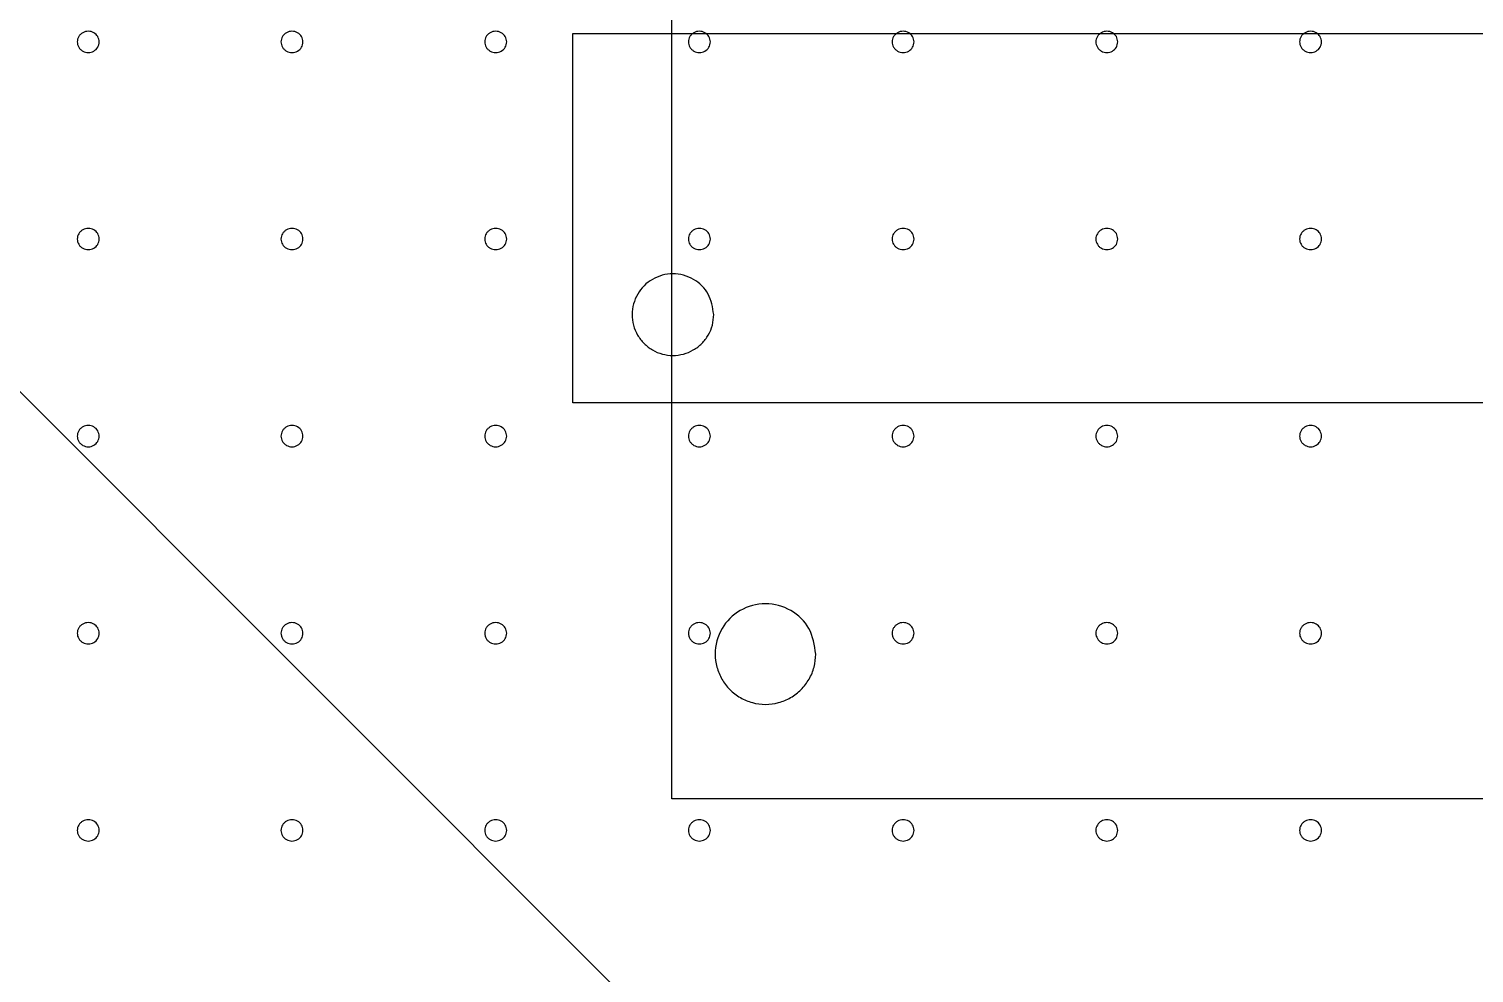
# Model space of a CAD drawing. Extents: x 0 to 210, y 0 to 204.
# Drawn here: x 133.01 to 171.04, y 80.09 to 104.94 of the extents above; entities that cross this region are included whole.
import ezdxf

# ---------------------------------------------------------------- set-up
doc = ezdxf.new("R2010")
doc.units = 0
doc.layers.add('Capa_1', color=7, linetype='CONTINUOUS')

msp = doc.modelspace()

# ---------------------------------------------------------------- linework, layer by layer
at = {"layer": 'Capa_1', "color": 1}
for p, q in [((149.93121, 84.676127), (149.93121, 125.323346)), ((147.328261, 104.81534), (203.126038, 104.81534)), ((147.328261, 95.097562), (147.328261, 104.81534)), ((130.50532, 97.658054), (167.075311, 61.088062)), ((203.126038, 95.097562), (147.328261, 95.097562)), ((200.578432, 84.676127), (149.93121, 84.676127))]:
    msp.add_line(p, q, dxfattribs=at)
at = {"layer": 'Capa_1', "color": 7}
for p, q in [((134.863821, 104.596819), (134.863821, 104.596819)), ((140.22437, 104.596819), (140.22437, 104.596819)), ((145.58492, 104.596819), (145.58492, 104.596819)), ((150.945473, 104.596819), (150.945473, 104.596819)), ((156.306022, 104.596819), (156.306022, 104.596819)), ((161.666572, 104.596819), (161.666572, 104.596819)), ((167.027122, 104.596819), (167.027122, 104.596819)), ((134.863821, 99.410033), (134.863821, 99.410033)), ((140.22437, 99.410033), (140.22437, 99.410033)), ((145.58492, 99.410033), (145.58492, 99.410033)), ((150.945473, 99.410033), (150.945473, 99.410033)), ((156.306022, 99.410033), (156.306022, 99.410033)), ((161.666572, 99.410033), (161.666572, 99.410033)), ((167.027122, 99.410033), (167.027122, 99.410033)), ((151.03327, 97.420175), (151.03327, 97.420175)), ((134.863821, 94.223247), (134.863821, 94.223247)), ((140.22437, 94.223247), (140.22437, 94.223247)), ((145.58492, 94.223247), (145.58492, 94.223247)), ((150.945473, 94.223247), (150.945473, 94.223247)), ((156.306022, 94.223247), (156.306022, 94.223247)), ((161.666572, 94.223247), (161.666572, 94.223247)), ((167.027122, 94.223247), (167.027122, 94.223247)), ((134.863821, 89.03646), (134.863821, 89.03646)), ((140.22437, 89.03646), (140.22437, 89.03646)), ((145.58492, 89.03646), (145.58492, 89.03646)), ((150.945473, 89.03646), (150.945473, 89.03646)), ((156.306022, 89.03646), (156.306022, 89.03646)), ((161.666572, 89.03646), (161.666572, 89.03646)), ((167.027122, 89.03646), (167.027122, 89.03646)), ((153.718427, 88.489757), (153.718427, 88.489757)), ((134.863821, 83.849672), (134.863821, 83.849672)), ((140.22437, 83.849672), (140.22437, 83.849672)), ((145.58492, 83.849672), (145.58492, 83.849672)), ((150.945473, 83.849672), (150.945473, 83.849672)), ((156.306022, 83.849672), (156.306022, 83.849672)), ((161.666572, 83.849672), (161.666572, 83.849672)), ((167.027122, 83.849672), (167.027122, 83.849672))]:
    msp.add_line(p, q, dxfattribs=at)
for points, knots in [([(134.863821, 104.596819), (134.855755, 104.547386), (134.839748, 104.449288), (134.724114, 104.342835), (134.599801, 104.310555), (134.499182, 104.323486), (134.428737, 104.351629), (134.368138, 104.396489), (134.321584, 104.455094), (134.292266, 104.523417), (134.282227, 104.596819), (134.292267, 104.670221), (134.321585, 104.738543), (134.368139, 104.797148), (134.428738, 104.842008), (134.499183, 104.87015), (134.599801, 104.883081), (134.724113, 104.850802), (134.839747, 104.74435), (134.855754, 104.646252), (134.863821, 104.596819)], [0, 0, 0, 0, 0.146605, 0.290931, 0.441768, 0.517413, 0.592123, 0.666911, 0.741063, 0.814052, 0.887328, 0.960604, 1.033593, 1.107744, 1.182532, 1.257241, 1.332887, 1.483723, 1.628047, 1.774652, 1.774652, 1.774652, 1.774652]), ([(140.22437, 104.596819), (140.216305, 104.547386), (140.200298, 104.449288), (140.084664, 104.342835), (139.960351, 104.310555), (139.859732, 104.323486), (139.789287, 104.351629), (139.728688, 104.396489), (139.682134, 104.455094), (139.652816, 104.523417), (139.642777, 104.596819), (139.652817, 104.670221), (139.682134, 104.738543), (139.728689, 104.797148), (139.789288, 104.842008), (139.859732, 104.87015), (139.960351, 104.883081), (140.084663, 104.850802), (140.200297, 104.74435), (140.216304, 104.646252), (140.22437, 104.596819)], [0, 0, 0, 0, 0.146605, 0.290931, 0.441768, 0.517413, 0.592123, 0.666911, 0.741063, 0.814052, 0.887328, 0.960604, 1.033593, 1.107744, 1.182532, 1.257241, 1.332887, 1.483723, 1.628047, 1.774652, 1.774652, 1.774652, 1.774652]), ([(145.58492, 104.596819), (145.576854, 104.547386), (145.560848, 104.449288), (145.445214, 104.342835), (145.320901, 104.310555), (145.220282, 104.323486), (145.149837, 104.351629), (145.089238, 104.396489), (145.042683, 104.455094), (145.013366, 104.523417), (145.003327, 104.596819), (145.013366, 104.670221), (145.042684, 104.738543), (145.089239, 104.797148), (145.149837, 104.842008), (145.220282, 104.87015), (145.320901, 104.883081), (145.445213, 104.850802), (145.560847, 104.74435), (145.576854, 104.646252), (145.58492, 104.596819)], [0, 0, 0, 0, 0.146605, 0.290931, 0.441768, 0.517413, 0.592123, 0.666911, 0.741063, 0.814052, 0.887328, 0.960604, 1.033593, 1.107744, 1.182532, 1.257241, 1.332887, 1.483723, 1.628047, 1.774652, 1.774652, 1.774652, 1.774652]), ([(150.945473, 104.596819), (150.937407, 104.547386), (150.9214, 104.449288), (150.805766, 104.342835), (150.681453, 104.310555), (150.580834, 104.323486), (150.510389, 104.351629), (150.44979, 104.396489), (150.403236, 104.455094), (150.373918, 104.523417), (150.363879, 104.596819), (150.373919, 104.670221), (150.403237, 104.738543), (150.449791, 104.797148), (150.51039, 104.842008), (150.580834, 104.87015), (150.681453, 104.883081), (150.805765, 104.850802), (150.921399, 104.74435), (150.937406, 104.646252), (150.945473, 104.596819)], [0, 0, 0, 0, 0.146605, 0.290931, 0.441768, 0.517413, 0.592123, 0.666911, 0.741063, 0.814052, 0.887328, 0.960604, 1.033593, 1.107744, 1.182532, 1.257241, 1.332887, 1.483723, 1.628047, 1.774652, 1.774652, 1.774652, 1.774652]), ([(156.306022, 104.596819), (156.297956, 104.547386), (156.28195, 104.449288), (156.166316, 104.342835), (156.042003, 104.310555), (155.941384, 104.323486), (155.870939, 104.351629), (155.81034, 104.396489), (155.763785, 104.455094), (155.734468, 104.523417), (155.724429, 104.596819), (155.734469, 104.670221), (155.763786, 104.738543), (155.810341, 104.797148), (155.87094, 104.842008), (155.941384, 104.87015), (156.042003, 104.883081), (156.166315, 104.850802), (156.281949, 104.74435), (156.297956, 104.646252), (156.306022, 104.596819)], [0, 0, 0, 0, 0.146605, 0.290931, 0.441768, 0.517413, 0.592123, 0.666911, 0.741063, 0.814052, 0.887328, 0.960604, 1.033593, 1.107744, 1.182532, 1.257241, 1.332887, 1.483723, 1.628047, 1.774652, 1.774652, 1.774652, 1.774652]), ([(161.666572, 104.596819), (161.658506, 104.547386), (161.6425, 104.449288), (161.526865, 104.342835), (161.402553, 104.310555), (161.301934, 104.323486), (161.231489, 104.351629), (161.17089, 104.396489), (161.124335, 104.455094), (161.095018, 104.523417), (161.084978, 104.596819), (161.095018, 104.670221), (161.124336, 104.738543), (161.170891, 104.797148), (161.231489, 104.842008), (161.301934, 104.87015), (161.402552, 104.883081), (161.526865, 104.850802), (161.642499, 104.74435), (161.658506, 104.646252), (161.666572, 104.596819)], [0, 0, 0, 0, 0.146605, 0.290931, 0.441768, 0.517413, 0.592123, 0.666911, 0.741063, 0.814052, 0.887328, 0.960604, 1.033593, 1.107744, 1.182532, 1.257241, 1.332887, 1.483723, 1.628047, 1.774652, 1.774652, 1.774652, 1.774652]), ([(167.027122, 104.596819), (167.019056, 104.547386), (167.00305, 104.449288), (166.887415, 104.342835), (166.763102, 104.310555), (166.662483, 104.323486), (166.592038, 104.351629), (166.531439, 104.396489), (166.484885, 104.455094), (166.455568, 104.523417), (166.445528, 104.596819), (166.455568, 104.670221), (166.484886, 104.738543), (166.53144, 104.797148), (166.592039, 104.842008), (166.662484, 104.87015), (166.763102, 104.883081), (166.887414, 104.850802), (167.003049, 104.74435), (167.019056, 104.646252), (167.027122, 104.596819)], [0, 0, 0, 0, 0.146605, 0.290931, 0.441768, 0.517413, 0.592123, 0.666911, 0.741063, 0.814052, 0.887328, 0.960604, 1.033593, 1.107744, 1.182532, 1.257241, 1.332887, 1.483723, 1.628047, 1.774652, 1.774652, 1.774652, 1.774652]), ([(134.863821, 99.410033), (134.855755, 99.3606), (134.839748, 99.262502), (134.724114, 99.156048), (134.599801, 99.123769), (134.499182, 99.136699), (134.428737, 99.164843), (134.368138, 99.209703), (134.321584, 99.268308), (134.292266, 99.33663), (134.282227, 99.410033), (134.292267, 99.483435), (134.321585, 99.551757), (134.368139, 99.610362), (134.428738, 99.655221), (134.499183, 99.683364), (134.599801, 99.696295), (134.724113, 99.664015), (134.839747, 99.557563), (134.855754, 99.459466), (134.863821, 99.410033)], [0, 0, 0, 0, 0.146605, 0.290931, 0.441768, 0.517413, 0.592123, 0.666911, 0.741063, 0.814052, 0.887328, 0.960604, 1.033593, 1.107744, 1.182532, 1.257241, 1.332887, 1.483723, 1.628047, 1.774652, 1.774652, 1.774652, 1.774652]), ([(140.22437, 99.410033), (140.216305, 99.3606), (140.200298, 99.262502), (140.084664, 99.156048), (139.960351, 99.123769), (139.859732, 99.136699), (139.789287, 99.164843), (139.728688, 99.209703), (139.682134, 99.268308), (139.652816, 99.33663), (139.642777, 99.410033), (139.652817, 99.483435), (139.682134, 99.551757), (139.728689, 99.610362), (139.789288, 99.655221), (139.859732, 99.683364), (139.960351, 99.696295), (140.084663, 99.664015), (140.200297, 99.557563), (140.216304, 99.459466), (140.22437, 99.410033)], [0, 0, 0, 0, 0.146605, 0.290931, 0.441768, 0.517413, 0.592123, 0.666911, 0.741063, 0.814052, 0.887328, 0.960604, 1.033593, 1.107744, 1.182532, 1.257241, 1.332887, 1.483723, 1.628047, 1.774652, 1.774652, 1.774652, 1.774652]), ([(145.58492, 99.410033), (145.576854, 99.3606), (145.560848, 99.262502), (145.445214, 99.156048), (145.320901, 99.123769), (145.220282, 99.136699), (145.149837, 99.164843), (145.089238, 99.209703), (145.042683, 99.268308), (145.013366, 99.33663), (145.003327, 99.410033), (145.013366, 99.483435), (145.042684, 99.551757), (145.089239, 99.610362), (145.149837, 99.655221), (145.220282, 99.683364), (145.320901, 99.696295), (145.445213, 99.664015), (145.560847, 99.557563), (145.576854, 99.459466), (145.58492, 99.410033)], [0, 0, 0, 0, 0.146605, 0.290931, 0.441768, 0.517413, 0.592123, 0.666911, 0.741063, 0.814052, 0.887328, 0.960604, 1.033593, 1.107744, 1.182532, 1.257241, 1.332887, 1.483723, 1.628047, 1.774652, 1.774652, 1.774652, 1.774652]), ([(150.945473, 99.410033), (150.937407, 99.3606), (150.9214, 99.262502), (150.805766, 99.156048), (150.681453, 99.123769), (150.580834, 99.136699), (150.510389, 99.164843), (150.44979, 99.209703), (150.403236, 99.268308), (150.373918, 99.33663), (150.363879, 99.410033), (150.373919, 99.483435), (150.403237, 99.551757), (150.449791, 99.610362), (150.51039, 99.655221), (150.580834, 99.683364), (150.681453, 99.696295), (150.805765, 99.664015), (150.921399, 99.557563), (150.937406, 99.459466), (150.945473, 99.410033)], [0, 0, 0, 0, 0.146605, 0.290931, 0.441768, 0.517413, 0.592123, 0.666911, 0.741063, 0.814052, 0.887328, 0.960604, 1.033593, 1.107744, 1.182532, 1.257241, 1.332887, 1.483723, 1.628047, 1.774652, 1.774652, 1.774652, 1.774652]), ([(156.306022, 99.410033), (156.297956, 99.3606), (156.28195, 99.262502), (156.166316, 99.156048), (156.042003, 99.123769), (155.941384, 99.136699), (155.870939, 99.164843), (155.81034, 99.209703), (155.763785, 99.268308), (155.734468, 99.33663), (155.724429, 99.410033), (155.734469, 99.483435), (155.763786, 99.551757), (155.810341, 99.610362), (155.87094, 99.655221), (155.941384, 99.683364), (156.042003, 99.696295), (156.166315, 99.664015), (156.281949, 99.557563), (156.297956, 99.459466), (156.306022, 99.410033)], [0, 0, 0, 0, 0.146605, 0.290931, 0.441768, 0.517413, 0.592123, 0.666911, 0.741063, 0.814052, 0.887328, 0.960604, 1.033593, 1.107744, 1.182532, 1.257241, 1.332887, 1.483723, 1.628047, 1.774652, 1.774652, 1.774652, 1.774652]), ([(161.666572, 99.410033), (161.658506, 99.3606), (161.6425, 99.262502), (161.526865, 99.156048), (161.402553, 99.123769), (161.301934, 99.136699), (161.231489, 99.164843), (161.17089, 99.209703), (161.124335, 99.268308), (161.095018, 99.33663), (161.084978, 99.410033), (161.095018, 99.483435), (161.124336, 99.551757), (161.170891, 99.610362), (161.231489, 99.655221), (161.301934, 99.683364), (161.402552, 99.696295), (161.526865, 99.664015), (161.642499, 99.557563), (161.658506, 99.459466), (161.666572, 99.410033)], [0, 0, 0, 0, 0.146605, 0.290931, 0.441768, 0.517413, 0.592123, 0.666911, 0.741063, 0.814052, 0.887328, 0.960604, 1.033593, 1.107744, 1.182532, 1.257241, 1.332887, 1.483723, 1.628047, 1.774652, 1.774652, 1.774652, 1.774652]), ([(167.027122, 99.410033), (167.019056, 99.3606), (167.00305, 99.262502), (166.887415, 99.156048), (166.763102, 99.123769), (166.662483, 99.136699), (166.592038, 99.164843), (166.531439, 99.209703), (166.484885, 99.268308), (166.455568, 99.33663), (166.445528, 99.410033), (166.455568, 99.483435), (166.484886, 99.551757), (166.53144, 99.610362), (166.592039, 99.655221), (166.662484, 99.683364), (166.763102, 99.696295), (166.887414, 99.664015), (167.003049, 99.557563), (167.019056, 99.459466), (167.027122, 99.410033)], [0, 0, 0, 0, 0.146605, 0.290931, 0.441768, 0.517413, 0.592123, 0.666911, 0.741063, 0.814052, 0.887328, 0.960604, 1.033593, 1.107744, 1.182532, 1.257241, 1.332887, 1.483723, 1.628047, 1.774652, 1.774652, 1.774652, 1.774652]), ([(151.03327, 97.420175), (151.026115, 97.326224), (151.011863, 97.139099), (150.899216, 96.877225), (150.727833, 96.652235), (150.502543, 96.479722), (150.240752, 96.371249), (149.959655, 96.334142), (149.678586, 96.37125), (149.41671, 96.479719), (149.19173, 96.652244), (149.019194, 96.877192), (148.910826, 97.139223), (148.860857, 97.513213), (148.986879, 97.982818), (149.397282, 98.392741), (149.960633, 98.545024), (150.518199, 98.392863), (150.945617, 97.98234), (151.003761, 97.609434), (151.03327, 97.420175)], [0, 0, 0, 0, 0.281048, 0.559769, 0.840817, 1.121864, 1.400586, 1.681633, 1.962681, 2.241403, 2.52245, 2.803498, 3.082219, 3.363267, 3.924611, 4.469306, 5.03065, 5.591995, 6.13669, 6.698034, 6.698034, 6.698034, 6.698034]), ([(134.863821, 94.223247), (134.855755, 94.173813), (134.839748, 94.075715), (134.724114, 93.969262), (134.599801, 93.936983), (134.499182, 93.949913), (134.428737, 93.978056), (134.368138, 94.022916), (134.321584, 94.081522), (134.292266, 94.149844), (134.282227, 94.223247), (134.292267, 94.296649), (134.321585, 94.364971), (134.368139, 94.423575), (134.428738, 94.468435), (134.499183, 94.496578), (134.599801, 94.509508), (134.724113, 94.477229), (134.839747, 94.370777), (134.855754, 94.27268), (134.863821, 94.223247)], [0, 0, 0, 0, 0.146605, 0.290931, 0.441768, 0.517413, 0.592123, 0.666911, 0.741063, 0.814052, 0.887328, 0.960604, 1.033593, 1.107744, 1.182532, 1.257241, 1.332887, 1.483723, 1.628047, 1.774652, 1.774652, 1.774652, 1.774652]), ([(140.22437, 94.223247), (140.216305, 94.173813), (140.200298, 94.075715), (140.084664, 93.969262), (139.960351, 93.936983), (139.859732, 93.949913), (139.789287, 93.978056), (139.728688, 94.022916), (139.682134, 94.081522), (139.652816, 94.149844), (139.642777, 94.223247), (139.652817, 94.296649), (139.682134, 94.364971), (139.728689, 94.423575), (139.789288, 94.468435), (139.859732, 94.496578), (139.960351, 94.509508), (140.084663, 94.477229), (140.200297, 94.370777), (140.216304, 94.27268), (140.22437, 94.223247)], [0, 0, 0, 0, 0.146605, 0.290931, 0.441768, 0.517413, 0.592123, 0.666911, 0.741063, 0.814052, 0.887328, 0.960604, 1.033593, 1.107744, 1.182532, 1.257241, 1.332887, 1.483723, 1.628047, 1.774652, 1.774652, 1.774652, 1.774652]), ([(145.58492, 94.223247), (145.576854, 94.173813), (145.560848, 94.075715), (145.445214, 93.969262), (145.320901, 93.936983), (145.220282, 93.949913), (145.149837, 93.978056), (145.089238, 94.022916), (145.042683, 94.081522), (145.013366, 94.149844), (145.003327, 94.223247), (145.013366, 94.296649), (145.042684, 94.364971), (145.089239, 94.423575), (145.149837, 94.468435), (145.220282, 94.496578), (145.320901, 94.509508), (145.445213, 94.477229), (145.560847, 94.370777), (145.576854, 94.27268), (145.58492, 94.223247)], [0, 0, 0, 0, 0.146605, 0.290931, 0.441768, 0.517413, 0.592123, 0.666911, 0.741063, 0.814052, 0.887328, 0.960604, 1.033593, 1.107744, 1.182532, 1.257241, 1.332887, 1.483723, 1.628047, 1.774652, 1.774652, 1.774652, 1.774652]), ([(150.945473, 94.223247), (150.937407, 94.173813), (150.9214, 94.075715), (150.805766, 93.969262), (150.681453, 93.936983), (150.580834, 93.949913), (150.510389, 93.978056), (150.44979, 94.022916), (150.403236, 94.081522), (150.373918, 94.149844), (150.363879, 94.223247), (150.373919, 94.296649), (150.403237, 94.364971), (150.449791, 94.423575), (150.51039, 94.468435), (150.580834, 94.496578), (150.681453, 94.509508), (150.805765, 94.477229), (150.921399, 94.370777), (150.937406, 94.27268), (150.945473, 94.223247)], [0, 0, 0, 0, 0.146605, 0.290931, 0.441768, 0.517413, 0.592123, 0.666911, 0.741063, 0.814052, 0.887328, 0.960604, 1.033593, 1.107744, 1.182532, 1.257241, 1.332887, 1.483723, 1.628047, 1.774652, 1.774652, 1.774652, 1.774652]), ([(156.306022, 94.223247), (156.297956, 94.173813), (156.28195, 94.075715), (156.166316, 93.969262), (156.042003, 93.936983), (155.941384, 93.949913), (155.870939, 93.978056), (155.81034, 94.022916), (155.763785, 94.081522), (155.734468, 94.149844), (155.724429, 94.223247), (155.734469, 94.296649), (155.763786, 94.364971), (155.810341, 94.423575), (155.87094, 94.468435), (155.941384, 94.496578), (156.042003, 94.509508), (156.166315, 94.477229), (156.281949, 94.370777), (156.297956, 94.27268), (156.306022, 94.223247)], [0, 0, 0, 0, 0.146605, 0.290931, 0.441768, 0.517413, 0.592123, 0.666911, 0.741063, 0.814052, 0.887328, 0.960604, 1.033593, 1.107744, 1.182532, 1.257241, 1.332887, 1.483723, 1.628047, 1.774652, 1.774652, 1.774652, 1.774652]), ([(161.666572, 94.223247), (161.658506, 94.173813), (161.6425, 94.075715), (161.526865, 93.969262), (161.402553, 93.936983), (161.301934, 93.949913), (161.231489, 93.978056), (161.17089, 94.022916), (161.124335, 94.081522), (161.095018, 94.149844), (161.084978, 94.223247), (161.095018, 94.296649), (161.124336, 94.364971), (161.170891, 94.423575), (161.231489, 94.468435), (161.301934, 94.496578), (161.402552, 94.509508), (161.526865, 94.477229), (161.642499, 94.370777), (161.658506, 94.27268), (161.666572, 94.223247)], [0, 0, 0, 0, 0.146605, 0.290931, 0.441768, 0.517413, 0.592123, 0.666911, 0.741063, 0.814052, 0.887328, 0.960604, 1.033593, 1.107744, 1.182532, 1.257241, 1.332887, 1.483723, 1.628047, 1.774652, 1.774652, 1.774652, 1.774652]), ([(167.027122, 94.223247), (167.019056, 94.173813), (167.00305, 94.075715), (166.887415, 93.969262), (166.763102, 93.936983), (166.662483, 93.949913), (166.592038, 93.978056), (166.531439, 94.022916), (166.484885, 94.081522), (166.455568, 94.149844), (166.445528, 94.223247), (166.455568, 94.296649), (166.484886, 94.364971), (166.53144, 94.423575), (166.592039, 94.468435), (166.662484, 94.496578), (166.763102, 94.509508), (166.887414, 94.477229), (167.003049, 94.370777), (167.019056, 94.27268), (167.027122, 94.223247)], [0, 0, 0, 0, 0.146605, 0.290931, 0.441768, 0.517413, 0.592123, 0.666911, 0.741063, 0.814052, 0.887328, 0.960604, 1.033593, 1.107744, 1.182532, 1.257241, 1.332887, 1.483723, 1.628047, 1.774652, 1.774652, 1.774652, 1.774652]), ([(153.718427, 88.489757), (153.709604, 88.373929), (153.692032, 88.143232), (153.553153, 87.820381), (153.341861, 87.543002), (153.064111, 87.33032), (152.741361, 87.196591), (152.39481, 87.150843), (152.048293, 87.196591), (151.72544, 87.330317), (151.448072, 87.543013), (151.235359, 87.82034), (151.101755, 88.143385), (151.040146, 88.604459), (151.195517, 89.183414), (151.701485, 89.688789), (152.396017, 89.876531), (153.083414, 89.688939), (153.61036, 89.182824), (153.682045, 88.723086), (153.718427, 88.489757)], [0, 0, 0, 0, 0.34649, 0.690113, 1.036603, 1.383093, 1.726715, 2.073205, 2.419695, 2.763318, 3.109808, 3.456298, 3.79992, 4.14641, 4.838467, 5.509997, 6.202054, 6.89411, 7.565641, 8.257698, 8.257698, 8.257698, 8.257698]), ([(134.863821, 89.03646), (134.855755, 88.987027), (134.839748, 88.888929), (134.724114, 88.782476), (134.599801, 88.750196), (134.499182, 88.763127), (134.428737, 88.79127), (134.368138, 88.83613), (134.321584, 88.894735), (134.292266, 88.963058), (134.282227, 89.03646), (134.292267, 89.109862), (134.321585, 89.178184), (134.368139, 89.236789), (134.428738, 89.281649), (134.499183, 89.309791), (134.599801, 89.322722), (134.724113, 89.290443), (134.839747, 89.183991), (134.855754, 89.085893), (134.863821, 89.03646)], [0, 0, 0, 0, 0.146605, 0.290931, 0.441768, 0.517413, 0.592123, 0.666911, 0.741063, 0.814052, 0.887328, 0.960604, 1.033593, 1.107744, 1.182532, 1.257241, 1.332887, 1.483723, 1.628047, 1.774652, 1.774652, 1.774652, 1.774652]), ([(140.22437, 89.03646), (140.216305, 88.987027), (140.200298, 88.888929), (140.084664, 88.782476), (139.960351, 88.750196), (139.859732, 88.763127), (139.789287, 88.79127), (139.728688, 88.83613), (139.682134, 88.894735), (139.652816, 88.963058), (139.642777, 89.03646), (139.652817, 89.109862), (139.682134, 89.178184), (139.728689, 89.236789), (139.789288, 89.281649), (139.859732, 89.309791), (139.960351, 89.322722), (140.084663, 89.290443), (140.200297, 89.183991), (140.216304, 89.085893), (140.22437, 89.03646)], [0, 0, 0, 0, 0.146605, 0.290931, 0.441768, 0.517413, 0.592123, 0.666911, 0.741063, 0.814052, 0.887328, 0.960604, 1.033593, 1.107744, 1.182532, 1.257241, 1.332887, 1.483723, 1.628047, 1.774652, 1.774652, 1.774652, 1.774652]), ([(145.58492, 89.03646), (145.576854, 88.987027), (145.560848, 88.888929), (145.445214, 88.782476), (145.320901, 88.750196), (145.220282, 88.763127), (145.149837, 88.79127), (145.089238, 88.83613), (145.042683, 88.894735), (145.013366, 88.963058), (145.003327, 89.03646), (145.013366, 89.109862), (145.042684, 89.178184), (145.089239, 89.236789), (145.149837, 89.281649), (145.220282, 89.309791), (145.320901, 89.322722), (145.445213, 89.290443), (145.560847, 89.183991), (145.576854, 89.085893), (145.58492, 89.03646)], [0, 0, 0, 0, 0.146605, 0.290931, 0.441768, 0.517413, 0.592123, 0.666911, 0.741063, 0.814052, 0.887328, 0.960604, 1.033593, 1.107744, 1.182532, 1.257241, 1.332887, 1.483723, 1.628047, 1.774652, 1.774652, 1.774652, 1.774652]), ([(150.945473, 89.03646), (150.937407, 88.987027), (150.9214, 88.888929), (150.805766, 88.782476), (150.681453, 88.750196), (150.580834, 88.763127), (150.510389, 88.79127), (150.44979, 88.83613), (150.403236, 88.894735), (150.373918, 88.963058), (150.363879, 89.03646), (150.373919, 89.109862), (150.403237, 89.178184), (150.449791, 89.236789), (150.51039, 89.281649), (150.580834, 89.309791), (150.681453, 89.322722), (150.805765, 89.290443), (150.921399, 89.183991), (150.937406, 89.085893), (150.945473, 89.03646)], [0, 0, 0, 0, 0.146605, 0.290931, 0.441768, 0.517413, 0.592123, 0.666911, 0.741063, 0.814052, 0.887328, 0.960604, 1.033593, 1.107744, 1.182532, 1.257241, 1.332887, 1.483723, 1.628047, 1.774652, 1.774652, 1.774652, 1.774652]), ([(156.306022, 89.03646), (156.297956, 88.987027), (156.28195, 88.888929), (156.166316, 88.782476), (156.042003, 88.750196), (155.941384, 88.763127), (155.870939, 88.79127), (155.81034, 88.83613), (155.763785, 88.894735), (155.734468, 88.963058), (155.724429, 89.03646), (155.734469, 89.109862), (155.763786, 89.178184), (155.810341, 89.236789), (155.87094, 89.281649), (155.941384, 89.309791), (156.042003, 89.322722), (156.166315, 89.290443), (156.281949, 89.183991), (156.297956, 89.085893), (156.306022, 89.03646)], [0, 0, 0, 0, 0.146605, 0.290931, 0.441768, 0.517413, 0.592123, 0.666911, 0.741063, 0.814052, 0.887328, 0.960604, 1.033593, 1.107744, 1.182532, 1.257241, 1.332887, 1.483723, 1.628047, 1.774652, 1.774652, 1.774652, 1.774652]), ([(161.666572, 89.03646), (161.658506, 88.987027), (161.6425, 88.888929), (161.526865, 88.782476), (161.402553, 88.750196), (161.301934, 88.763127), (161.231489, 88.79127), (161.17089, 88.83613), (161.124335, 88.894735), (161.095018, 88.963058), (161.084978, 89.03646), (161.095018, 89.109862), (161.124336, 89.178184), (161.170891, 89.236789), (161.231489, 89.281649), (161.301934, 89.309791), (161.402552, 89.322722), (161.526865, 89.290443), (161.642499, 89.183991), (161.658506, 89.085893), (161.666572, 89.03646)], [0, 0, 0, 0, 0.146605, 0.290931, 0.441768, 0.517413, 0.592123, 0.666911, 0.741063, 0.814052, 0.887328, 0.960604, 1.033593, 1.107744, 1.182532, 1.257241, 1.332887, 1.483723, 1.628047, 1.774652, 1.774652, 1.774652, 1.774652]), ([(167.027122, 89.03646), (167.019056, 88.987027), (167.00305, 88.888929), (166.887415, 88.782476), (166.763102, 88.750196), (166.662483, 88.763127), (166.592038, 88.79127), (166.531439, 88.83613), (166.484885, 88.894735), (166.455568, 88.963058), (166.445528, 89.03646), (166.455568, 89.109862), (166.484886, 89.178184), (166.53144, 89.236789), (166.592039, 89.281649), (166.662484, 89.309791), (166.763102, 89.322722), (166.887414, 89.290443), (167.003049, 89.183991), (167.019056, 89.085893), (167.027122, 89.03646)], [0, 0, 0, 0, 0.146605, 0.290931, 0.441768, 0.517413, 0.592123, 0.666911, 0.741063, 0.814052, 0.887328, 0.960604, 1.033593, 1.107744, 1.182532, 1.257241, 1.332887, 1.483723, 1.628047, 1.774652, 1.774652, 1.774652, 1.774652]), ([(134.863821, 83.849672), (134.855755, 83.800238), (134.839748, 83.70214), (134.724114, 83.595687), (134.599801, 83.563407), (134.499182, 83.576338), (134.428737, 83.604481), (134.368138, 83.649341), (134.321584, 83.707947), (134.292266, 83.776269), (134.282227, 83.849671), (134.292267, 83.923074), (134.321585, 83.991396), (134.368139, 84.05), (134.428738, 84.09486), (134.499183, 84.123003), (134.599801, 84.135933), (134.724113, 84.103654), (134.839747, 83.997202), (134.855754, 83.899105), (134.863821, 83.849672)], [0, 0, 0, 0, 0.146605, 0.290931, 0.441768, 0.517413, 0.592123, 0.666911, 0.741063, 0.814052, 0.887328, 0.960604, 1.033593, 1.107744, 1.182532, 1.257241, 1.332887, 1.483723, 1.628047, 1.774652, 1.774652, 1.774652, 1.774652]), ([(140.22437, 83.849672), (140.216305, 83.800238), (140.200298, 83.70214), (140.084664, 83.595687), (139.960351, 83.563407), (139.859732, 83.576338), (139.789287, 83.604481), (139.728688, 83.649341), (139.682134, 83.707947), (139.652816, 83.776269), (139.642777, 83.849671), (139.652817, 83.923074), (139.682134, 83.991396), (139.728689, 84.05), (139.789288, 84.09486), (139.859732, 84.123003), (139.960351, 84.135933), (140.084663, 84.103654), (140.200297, 83.997202), (140.216304, 83.899105), (140.22437, 83.849672)], [0, 0, 0, 0, 0.146605, 0.290931, 0.441768, 0.517413, 0.592123, 0.666911, 0.741063, 0.814052, 0.887328, 0.960604, 1.033593, 1.107744, 1.182532, 1.257241, 1.332887, 1.483723, 1.628047, 1.774652, 1.774652, 1.774652, 1.774652]), ([(145.58492, 83.849672), (145.576854, 83.800238), (145.560848, 83.70214), (145.445214, 83.595687), (145.320901, 83.563407), (145.220282, 83.576338), (145.149837, 83.604481), (145.089238, 83.649341), (145.042683, 83.707947), (145.013366, 83.776269), (145.003327, 83.849671), (145.013366, 83.923074), (145.042684, 83.991396), (145.089239, 84.05), (145.149837, 84.09486), (145.220282, 84.123003), (145.320901, 84.135933), (145.445213, 84.103654), (145.560847, 83.997202), (145.576854, 83.899105), (145.58492, 83.849672)], [0, 0, 0, 0, 0.146605, 0.290931, 0.441768, 0.517413, 0.592123, 0.666911, 0.741063, 0.814052, 0.887328, 0.960604, 1.033593, 1.107744, 1.182532, 1.257241, 1.332887, 1.483723, 1.628047, 1.774652, 1.774652, 1.774652, 1.774652]), ([(150.945473, 83.849672), (150.937407, 83.800238), (150.9214, 83.70214), (150.805766, 83.595687), (150.681453, 83.563407), (150.580834, 83.576338), (150.510389, 83.604481), (150.44979, 83.649341), (150.403236, 83.707947), (150.373918, 83.776269), (150.363879, 83.849671), (150.373919, 83.923074), (150.403237, 83.991396), (150.449791, 84.05), (150.51039, 84.09486), (150.580834, 84.123003), (150.681453, 84.135933), (150.805765, 84.103654), (150.921399, 83.997202), (150.937406, 83.899105), (150.945473, 83.849672)], [0, 0, 0, 0, 0.146605, 0.290931, 0.441768, 0.517413, 0.592123, 0.666911, 0.741063, 0.814052, 0.887328, 0.960604, 1.033593, 1.107744, 1.182532, 1.257241, 1.332887, 1.483723, 1.628047, 1.774652, 1.774652, 1.774652, 1.774652]), ([(156.306022, 83.849672), (156.297956, 83.800238), (156.28195, 83.70214), (156.166316, 83.595687), (156.042003, 83.563407), (155.941384, 83.576338), (155.870939, 83.604481), (155.81034, 83.649341), (155.763785, 83.707947), (155.734468, 83.776269), (155.724429, 83.849671), (155.734469, 83.923074), (155.763786, 83.991396), (155.810341, 84.05), (155.87094, 84.09486), (155.941384, 84.123003), (156.042003, 84.135933), (156.166315, 84.103654), (156.281949, 83.997202), (156.297956, 83.899105), (156.306022, 83.849672)], [0, 0, 0, 0, 0.146605, 0.290931, 0.441768, 0.517413, 0.592123, 0.666911, 0.741063, 0.814052, 0.887328, 0.960604, 1.033593, 1.107744, 1.182532, 1.257241, 1.332887, 1.483723, 1.628047, 1.774652, 1.774652, 1.774652, 1.774652]), ([(161.666572, 83.849672), (161.658506, 83.800238), (161.6425, 83.70214), (161.526865, 83.595687), (161.402553, 83.563407), (161.301934, 83.576338), (161.231489, 83.604481), (161.17089, 83.649341), (161.124335, 83.707947), (161.095018, 83.776269), (161.084978, 83.849671), (161.095018, 83.923074), (161.124336, 83.991396), (161.170891, 84.05), (161.231489, 84.09486), (161.301934, 84.123003), (161.402552, 84.135933), (161.526865, 84.103654), (161.642499, 83.997202), (161.658506, 83.899105), (161.666572, 83.849672)], [0, 0, 0, 0, 0.146605, 0.290931, 0.441768, 0.517413, 0.592123, 0.666911, 0.741063, 0.814052, 0.887328, 0.960604, 1.033593, 1.107744, 1.182532, 1.257241, 1.332887, 1.483723, 1.628047, 1.774652, 1.774652, 1.774652, 1.774652]), ([(167.027122, 83.849672), (167.019056, 83.800238), (167.00305, 83.70214), (166.887415, 83.595687), (166.763102, 83.563407), (166.662483, 83.576338), (166.592038, 83.604481), (166.531439, 83.649341), (166.484885, 83.707947), (166.455568, 83.776269), (166.445528, 83.849671), (166.455568, 83.923074), (166.484886, 83.991396), (166.53144, 84.05), (166.592039, 84.09486), (166.662484, 84.123003), (166.763102, 84.135933), (166.887414, 84.103654), (167.003049, 83.997202), (167.019056, 83.899105), (167.027122, 83.849672)], [0, 0, 0, 0, 0.146605, 0.290931, 0.441768, 0.517413, 0.592123, 0.666911, 0.741063, 0.814052, 0.887328, 0.960604, 1.033593, 1.107744, 1.182532, 1.257241, 1.332887, 1.483723, 1.628047, 1.774652, 1.774652, 1.774652, 1.774652])]:
    msp.add_open_spline(points, degree=3, knots=knots, dxfattribs=at)

doc.saveas('drawing.dxf')
